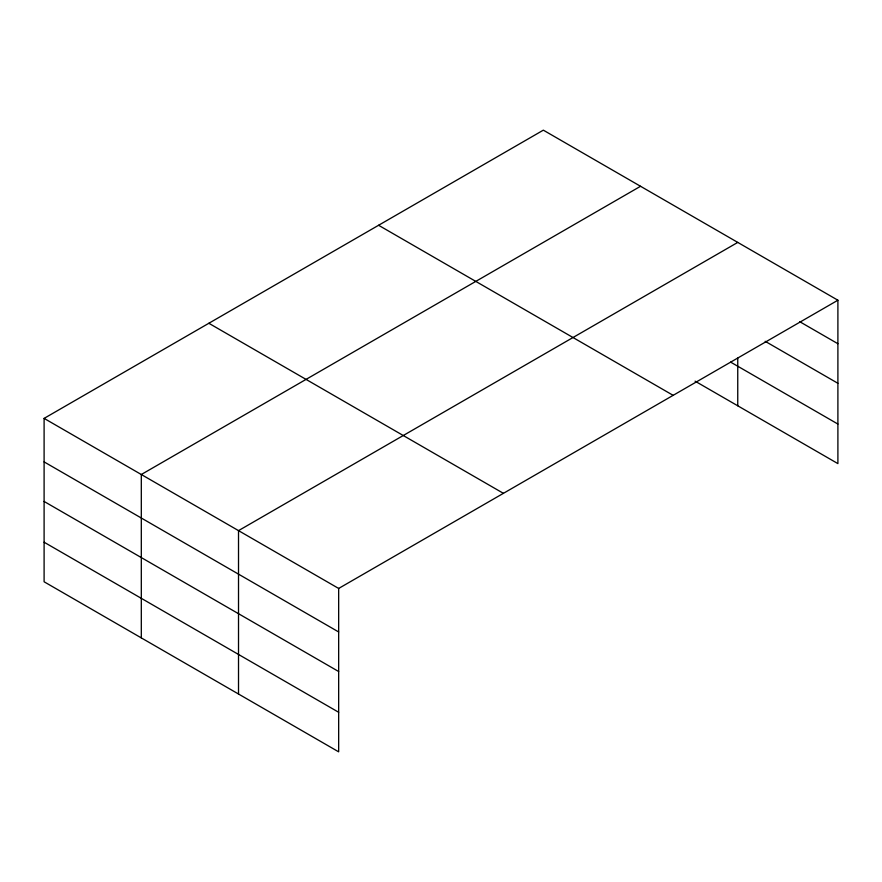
<?xml version="1.0" encoding="UTF-8"?>
<svg xmlns="http://www.w3.org/2000/svg" width="882" height="882" viewBox="0 0 882 882"><rect width="100%" height="100%" fill="white"/><g stroke="black" fill="none" stroke-linecap="round" stroke-linejoin="round"><path stroke-width="1.32" d="M837.9 300.222L543.334 130.161L44.1 418.388L44.1 581.778L338.666 751.839L338.666 588.448L837.9 300.222L837.9 463.612L695.071 381.156M640.541 186.278L141.307 474.505L141.307 637.895M737.749 242.407L238.515 530.633L238.515 694.024M799.742 321.698L837.9 343.726M765.168 341.301L837.9 383.295M730.638 362.127L837.9 424.055M378.587 225.274L673.153 395.345M208.847 323.275L503.413 493.336M44.1 418.388L338.666 588.448M44.1 461.892L338.666 631.964M44.1 501.45L338.666 671.522M44.1 542.21L338.666 712.281M737.749 358.081L737.749 405.786"/></g></svg>
